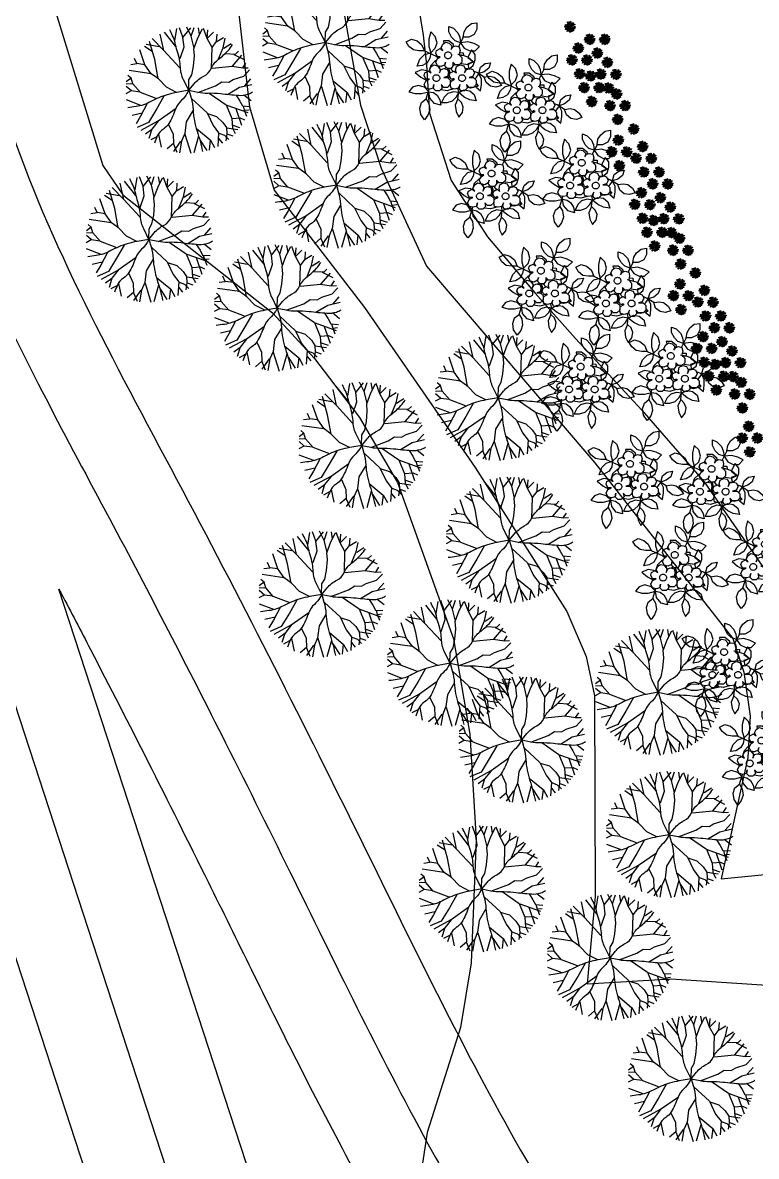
# Model space of a CAD drawing. Header units: millimetres. Extents: x 1101 to 4203, y 1053 to 1744.
# Drawn here: x 1192.79 to 1221.1, y 1605.87 to 1649.61 of the extents above; entities that cross this region are included whole.
import ezdxf

# ---------------------------------------------------------------- set-up
doc = ezdxf.new("R2010")
doc.units = ezdxf.units.MM
doc.layers.add('01_Fina', color=7, linetype='Continuous')
doc.layers.add('NEW_PLANTS', color=7, linetype='Continuous')
doc.styles.get("Standard").update_dxf_attribs({"font": 'arial.ttf'})

# ---------------------------------------------------------------- blocks, each defined once
blk = doc.blocks.new('shrubs1')
at = {"color": 70}
for points in [[(4341.3, 946.2, -0.243115), (4336, 947.1, -0.399574), (4341, 948.9, -0.151757), (4338.9, 947.7, -0.102993), (4341.3, 946.2, 4.231592)], [(4339.9, 942.8, -0.243115), (4336.2, 942.8, -0.399574), (4339.3, 944.7, -0.151757), (4338.1, 943.6, -0.102993), (4339.9, 942.8, 4.231592)], [(4340.8, 952, -0.243115), (4338.9, 955.2, -0.399574), (4342.1, 953.4, -0.151757), (4340.5, 953.9, -0.102993), (4340.8, 952, 4.231592)], [(4344.3, 940.9, -0.243115), (4340.3, 937.4, -0.399574), (4341.9, 942.4, -0.151757), (4341.7, 940, -0.102993), (4344.3, 940.9, 4.231592)], [(4343.5, 944.2, -0.243115), (4340.3, 942.3, -0.399574), (4342, 945.6, -0.151757), (4341.5, 943.9, -0.102993), (4343.5, 944.2, 4.231592)], [(4343.6, 948, -0.243115), (4340.4, 949.8, -0.399574), (4344, 949.9, -0.151757), (4342.4, 949.5, -0.102993), (4343.6, 948, 4.231592)], [(4343.5, 951.8, -0.243115), (4341, 956.5, -0.399574), (4345.5, 953.8, -0.151757), (4343.2, 954.6, -0.102993), (4343.5, 951.8, 4.231592)], [(4346.3, 943.4, -0.338305), (4343, 941.8, -0.306628), (4345.4, 945.5, -0.198031), (4344.3, 943.1, -0.284575), (4346.3, 943.4, 2.19888)], [(4344.5, 955, -0.243115), (4344.4, 958.8, -0.399574), (4346.3, 955.6, -0.151757), (4345.2, 956.8, -0.102993), (4344.5, 955, 4.231592)], [(4347.4, 937.5, -0.243115), (4345.6, 934.3, -0.399574), (4345.5, 937.9, -0.151757), (4345.9, 936.3, -0.102993), (4347.4, 937.5, 4.231592)], [(4347, 950.2, -0.338305), (4347.7, 953.8, -0.306628), (4349.1, 949.7, -0.198031), (4347.9, 952, -0.284575), (4347, 950.2, 2.19888)], [(4350.4, 941.8, -0.243115), (4350.4, 938.1, -0.399574), (4348.5, 941.2, -0.151757), (4349.7, 940, -0.102993), (4350.4, 941.8, 4.231592)], [(4349.4, 953.6, -0.243115), (4351.5, 958.5, -0.399574), (4352.1, 953.3, -0.151757), (4351.3, 955.6, -0.102993), (4349.4, 953.6, 4.231592)], [(4352.1, 938.3, -0.243115), (4352.1, 934.6, -0.399574), (4350.2, 937.7, -0.151757), (4351.4, 936.5, -0.102993), (4352.1, 938.3, 4.231592)], [(4351.4, 952, -0.243115), (4354.6, 953.9, -0.399574), (4352.8, 950.6, -0.151757), (4353.3, 952.3, -0.102993), (4351.4, 952, 4.231592)], [(4351.8, 944.5, -0.243115), (4355.1, 942.6, -0.399574), (4351.4, 942.6, -0.151757), (4353, 942.9, -0.102993), (4351.8, 944.5, 4.231592)], [(4353.3, 941.7, -0.243115), (4356, 937.1, -0.399574), (4351.4, 939.6, -0.151757), (4353.7, 938.9, -0.102993), (4353.3, 941.7, 4.231592)], [(4352.8, 947.4, -0.338305), (4356.3, 946, -0.306628), (4352, 945.3, -0.198031), (4354.5, 946.1, -0.284575), (4352.8, 947.4, 2.19888)], [(4353.6, 954.2, -0.243115), (4356.8, 956, -0.399574), (4355.1, 952.8, -0.151757), (4355.5, 954.4, -0.102993), (4353.6, 954.2, 4.231592)], [(4354.8, 944.1, -0.243115), (4359.1, 940.9, -0.399574), (4353.9, 941.4, -0.151757), (4356.3, 941.7, -0.102993), (4354.8, 944.1, 4.231592)], [(4355.3, 947.2, -0.243115), (4360.5, 946.2, -0.399574), (4355.6, 944.4, -0.151757), (4357.6, 945.7, -0.102993), (4355.3, 947.2, 4.231592)], [(4356.7, 950.5, -0.243115), (4360.4, 950.5, -0.399574), (4357.2, 948.6, -0.151757), (4358.5, 949.8, -0.102993), (4356.7, 950.5, 4.231592)]]:
    blk.add_lwpolyline(points, format="xyb", dxfattribs=at)
at = {"color": 46, "lineweight": 25}
for points in [[(4338.2, 943.6), (4340.3, 943.9)], [(4341.8, 940), (4343.1, 942.4)], [(4346.4, 948.9), (4342.3, 949.6)], [(4348.3, 946.7), (4344.5, 943.3)], [(4347.2, 953.2), (4345.2, 956.6)], [(4348.3, 946.7), (4348, 951.6)], [(4353.6, 939.1), (4348.3, 946.7)], [(4353, 943), (4349.9, 944.4)], [(4356.2, 941.8), (4354.5, 942.3)], [(4354.6, 953.5), (4355.4, 954.4)], [(4357.5, 945.6), (4355.4, 945.4)]]:
    blk.add_lwpolyline(points, dxfattribs=at)
for points in [[(4348.3, 946.7, 0.071347), (4339, 947.6, 7.890142)], [(4348.3, 946.7, 0.082733), (4340.6, 953.7, 20.273115)], [(4348.3, 946.7, 0.216963), (4341.6, 944.1, -0.417545)], [(4348.3, 946.7, 0.118288), (4343.4, 954.5, 14.536196)], [(4345.8, 936.4, -0.068386), (4348.3, 946.7, 3.442757)], [(4348.3, 946.7, -0.116255), (4353.2, 952.1, -0.060372)], [(4348.3, 946.7, -0.138137), (4358, 949.8, -6.895939)], [(4354.3, 946.2, 0.065358), (4348.3, 946.7, 1.516281)], [(4348.3, 946.7, -0.109166), (4349.7, 940.2, 0.286313)], [(4349.9, 949.1, 0.052373), (4351.3, 955.5, 35.05362)], [(4351.4, 936.7, 0.100215), (4350.9, 939.7, -1.505929)]]:
    blk.add_lwpolyline(points, format="xyb", dxfattribs=at)
at = {"color": 0, "flags": 1}
for tag, p in [('ITEM', (4350.4, 947)), ('SIZE', (4350.4, 945.8))]:
    blk.add_attdef(tag, p, '', height=0.5, dxfattribs=at)
blk = doc.blocks.new('s1')
blk.add_blockref('shrubs1', (0, 0))
blk = doc.blocks.new('shrubs')
at = {"layer": 'NEW_PLANTS', "color": 70, "linetype": 'Continuous'}
for points in [[(4514.12, 913.75), (4515.23, 913.3), (4516.33, 912.2), (4516.77, 911.1), (4516.99, 909.78), (4515.67, 910.22), (4514.79, 911.1), (4514.12, 912.42)], [(4520.96, 914.63), (4520.96, 913.08), (4520.3, 911.76), (4518.98, 911.1), (4517.65, 911.1), (4517.87, 912.42), (4518.54, 913.53), (4519.64, 914.41)], [(4503.76, 910), (4505.08, 910.66), (4506.4, 910.22), (4507.51, 909.33), (4508.17, 907.79), (4506.85, 907.79), (4505.52, 908.01), (4504.42, 908.89)], [(4509.71, 912.42), (4509.27, 910.66), (4509.27, 908.89), (4509.71, 907.35), (4510.82, 908.45), (4511.26, 909.78), (4510.82, 911.32)], [(4521.62, 908.89), (4520.3, 909.55), (4518.76, 910), (4516.99, 909.78), (4517.87, 908.45), (4519.2, 907.79), (4520.52, 907.79)], [(4506.4, 904.04), (4507.07, 905.8), (4508.17, 906.91), (4509.71, 907.35), (4509.49, 906.03), (4508.83, 904.92), (4507.73, 904.26)], [(4518.98, 903.38), (4520.08, 904.26), (4520.52, 905.58), (4520.52, 906.91), (4519.64, 908.01), (4518.73, 906.15), (4520.1, 905.12), (4518.73, 904.64)], [(4524.27, 904.92), (4523.83, 903.6), (4522.73, 902.72), (4521.4, 902.28), (4521.84, 903.82), (4522.95, 904.7)], [(4526.92, 899.41), (4525.59, 898.97), (4524.27, 899.19), (4523.17, 900.07), (4522.73, 901.39), (4524.05, 901.61), (4525.15, 901.39), (4526.25, 900.51)], [(4504.42, 897.86), (4505.96, 897.42), (4507.51, 897.42), (4509.27, 897.86), (4508.17, 898.97), (4506.63, 899.41), (4505.3, 898.97)], [(4508.17, 891.03), (4507.29, 892.35), (4507.07, 893.89), (4507.51, 895.22), (4508.61, 896.1), (4509.27, 895), (4509.49, 893.45), (4509.05, 892.13)], [(4512.14, 894.55), (4510.6, 895), (4509.49, 896.32), (4509.27, 897.86), (4510.37, 897.64), (4511.26, 896.98), (4511.92, 895.88)], [(4512.36, 895.22), (4513.68, 895.22), (4515.01, 895.66), (4515.89, 896.54), (4516.55, 897.64), (4515.23, 897.86), (4513.9, 897.42), (4513.02, 896.54)], [(4516.55, 891.69), (4517.43, 892.79), (4517.65, 894.11), (4517.21, 895.22), (4516.33, 896.1), (4515.67, 894.55), (4515.89, 893.01)], [(4520.74, 895.66), (4519.2, 895.88), (4517.87, 896.54), (4516.55, 897.64), (4517.87, 898.3), (4519.2, 898.08), (4520.3, 897.2)]]:
    blk.add_lwpolyline(points, close=True, dxfattribs=at)
at = {"layer": 'NEW_PLANTS', "color": 30, "linetype": 'Continuous', "true_color": 0xf26722}
blk.add_lwpolyline([(4516.64, 906.81), (4517.3, 906.15), (4517.3, 905.06), (4516.64, 904.4), (4515.76, 904.4), (4515.11, 905.06), (4515.11, 904.18), (4514.67, 903.52), (4513.79, 903.52), (4513.13, 904.18), (4513.35, 905.06), (4513.13, 904.4), (4512.26, 903.96), (4511.38, 904.18), (4510.94, 905.06), (4511.38, 905.93), (4512.04, 906.37), (4511.38, 906.37), (4510.94, 907.25), (4511.16, 907.91), (4512.04, 908.34), (4512.7, 907.91), (4512.26, 908.56), (4512.7, 909.44), (4513.35, 909.88), (4514.23, 909.66), (4514.89, 909), (4514.67, 908.12), (4515.11, 908.78), (4515.76, 909), (4516.64, 908.78), (4516.86, 907.91), (4516.64, 907.03)], dxfattribs=at)
at = {"layer": 'NEW_PLANTS', "color": 70, "linetype": 'Continuous'}
for points in [[(4515.38, 908.87), (4515.23, 909.33), (4514.12, 910.22), (4512.8, 910.22), (4512.94, 909.6)], [(4517.65, 911.1), (4516.51, 908.81)], [(4508.17, 907.79), (4511.04, 906.47), (4511.57, 906.06)], [(4512.61, 908.04), (4512.58, 907.98)], [(4516.73, 907.38), (4517.65, 907.35), (4517.7, 906.63), (4516.76, 906.69)], [(4511.15, 905.48), (4510.82, 905.36), (4509.71, 904.26), (4509.29, 902.8)], [(4513.25, 904.76), (4513.28, 904.74)], [(4515.65, 904.51), (4515.23, 904.26), (4515.11, 904.26)], [(4517.1, 904.86), (4517.21, 904.7), (4518.76, 904.48), (4520.08, 905.14), (4518.76, 906.25), (4517.63, 906.63), (4516.28, 906.94)], [(4509.02, 902.78), (4508.83, 902.94), (4507.51, 903.16), (4505.96, 902.5), (4507.29, 901.39), (4508.74, 900.56)], [(4511.78, 903.65), (4511.92, 903.82), (4511.94, 904.04)], [(4513.48, 903.84), (4513.12, 903.47)], [(4513.13, 903.47), (4513.24, 903.6)], [(4514.03, 901.09), (4514.12, 901.17), (4514.34, 902.72), (4514.11, 903.52)], [(4514.52, 903.52), (4515.14, 902.77)], [(4518.78, 903.4), (4518.09, 903.48)], [(4518.37, 903.26), (4518.15, 903.21)], [(4522.73, 901.39), (4520.96, 902.5), (4520.15, 902.86)], [(4520.8, 899.88), (4521.27, 899.28), (4520.74, 898.97), (4521.84, 898.08), (4522.06, 899.63), (4522.06, 900.95), (4521.4, 902.28), (4520.74, 901.39), (4520.52, 900.95)], [(4514.45, 900.25), (4514.6, 900.19)], [(4515.42, 900.83), (4515.23, 901.17)], [(4516.8, 899.33), (4516.75, 899.35)], [(4520.8, 899.76), (4521.18, 899.19), (4519.42, 898.75), (4518.57, 898.85)], [(4508.61, 896.1), (4509.35, 898.5)], [(4515.25, 898.56), (4515.23, 898.53), (4513.68, 898.08), (4512.14, 898.3), (4512.11, 898.33)], [(4516.33, 896.1), (4516.55, 897.86), (4516.35, 898.68)]]:
    blk.add_lwpolyline(points, dxfattribs=at)
at = {"layer": 'NEW_PLANTS', "color": 30, "linetype": 'Continuous', "true_color": 0xf26722}
for points in [[(4513.1, 906.71, -0.098476), (4513.16, 907.03, -0.098485), (4513.34, 907.29, -0.098498), (4513.61, 907.47, -0.098507), (4513.93, 907.54, -0.098507), (4514.24, 907.47, -0.098498), (4514.51, 907.29, -0.098485), (4514.69, 907.03, -0.098476), (4514.75, 906.71, -0.098476), (4514.69, 906.39, -0.098485), (4514.51, 906.12, -0.098498), (4514.24, 905.94, -0.098507), (4513.93, 905.88, -0.098507), (4513.61, 905.94, -0.098498), (4513.34, 906.12, -0.098485), (4513.16, 906.39, -0.098476)], [(4510.27, 901.17, -0.098476), (4510.33, 901.49, -0.098485), (4510.51, 901.76, -0.098498), (4510.78, 901.94, -0.098507), (4511.1, 902, -0.098507), (4511.42, 901.94, -0.098498), (4511.68, 901.76, -0.098485), (4511.86, 901.49, -0.098476), (4511.93, 901.17, -0.098476), (4511.86, 900.86, -0.098485), (4511.68, 900.59, -0.098498), (4511.42, 900.41, -0.098507), (4511.1, 900.34, -0.098507), (4510.78, 900.41, -0.098498), (4510.51, 900.59, -0.098485), (4510.33, 900.86, -0.098476)], [(4516.51, 901.17, -0.098476), (4516.57, 901.49, -0.098485), (4516.75, 901.76, -0.098498), (4517.02, 901.94, -0.098507), (4517.34, 902, -0.098507), (4517.66, 901.94, -0.098498), (4517.93, 901.76, -0.098485), (4518.11, 901.49, -0.098476), (4518.17, 901.17, -0.098476), (4518.11, 900.86, -0.098485), (4517.93, 900.59, -0.098498), (4517.66, 900.41, -0.098507), (4517.34, 900.34, -0.098507), (4517.02, 900.41, -0.098498), (4516.75, 900.59, -0.098485), (4516.57, 900.86, -0.098476)]]:
    blk.add_lwpolyline(points, format="xyb", close=True, dxfattribs=at)
for points in [[(4509.41, 900.89), (4508.53, 900.89), (4508.1, 901.77), (4508.31, 902.43), (4509.19, 902.87), (4509.85, 902.43), (4509.41, 903.08), (4509.85, 903.96), (4510.51, 904.4), (4511.38, 904.18), (4512.04, 903.3), (4511.82, 902.43), (4512.26, 903.3), (4512.92, 903.52), (4513.79, 903.3), (4514.01, 902.43), (4513.79, 901.55), (4512.92, 901.33), (4513.79, 901.33), (4514.45, 900.67), (4514.45, 899.58), (4513.79, 898.92), (4512.92, 898.92), (4512.26, 899.58), (4512.48, 898.7), (4511.82, 898.04), (4510.94, 898.04), (4510.29, 898.7), (4510.51, 899.58), (4510.29, 898.7), (4509.41, 898.48), (4508.53, 898.7), (4508.1, 899.58), (4508.53, 900.46)], [(4515.54, 900.89), (4514.67, 900.89), (4514.23, 901.77), (4514.45, 902.43), (4515.33, 902.87), (4515.98, 902.43), (4515.76, 903.08), (4515.98, 903.96), (4516.86, 904.4), (4517.74, 904.18), (4518.17, 903.3), (4517.95, 902.43), (4518.39, 903.3), (4519.27, 903.52), (4519.93, 903.3), (4520.36, 902.43), (4519.93, 901.55), (4519.05, 901.33), (4520.15, 901.33), (4520.8, 900.67), (4520.8, 899.58), (4520.15, 898.92), (4519.05, 898.92), (4518.39, 899.58), (4518.61, 898.7), (4517.95, 898.04), (4517.08, 898.04), (4516.64, 898.7), (4516.86, 899.58), (4516.42, 898.7), (4515.54, 898.48), (4514.67, 898.7), (4514.45, 899.58), (4514.67, 900.46)]]:
    blk.add_lwpolyline(points, close=True, dxfattribs=at)
blk = doc.blocks.new('tree9')
at = {"color": 106}
for p, q in [((950.75, 450.95), (951.14, 453.4)), ((952.34, 451.69), (951.65, 453.57)), ((952.34, 451.63), (953.87, 453.57)), ((953.99, 451.86), (953.08, 453.69)), ((953.99, 451.86), (954.56, 453.63)), ((955.3, 451.58), (956.21, 453.34)), ((955.64, 452.2), (955.41, 453.57)), ((957.12, 451.41), (956.38, 453.4)), ((957.12, 451.41), (957.24, 453.12)), ((946.75, 447.25), (945.73, 450.84)), ((948.46, 449.12), (946.24, 451.41)), ((948.53, 449.07), (947.84, 452.26)), ((950.91, 449.87), (948.69, 452.66)), ((952.56, 449.81), (952.34, 451.63)), ((954.56, 449.53), (953.99, 451.86)), ((954.5, 449.41), (955.3, 451.58)), ((957.12, 451.41), (958.38, 452.66)), ((958.09, 449.64), (957.12, 451.41)), ((958.09, 449.64), (959, 450.84)), ((959, 450.84), (959.11, 452.31)), ((959.06, 450.84), (960.36, 451.63)), ((960.31, 449.58), (960.71, 451.47)), ((944.82, 446.22), (943.8, 449.19)), ((946.24, 448.84), (944.71, 449.87)), ((947.61, 449.81), (945.05, 450.27)), ((951.71, 445.6), (948.53, 449.07)), ((951.77, 447.47), (952.56, 449.81)), ((954.62, 447.99), (954.5, 449.41)), ((957.97, 445.49), (958.09, 449.64)), ((959.4, 447.42), (960.31, 449.58)), ((960.42, 449.53), (961.85, 450.44)), ((960.71, 448.44), (962.76, 448.33)), ((962.76, 448.33), (963.33, 448.9)), ((943.23, 446.39), (942.03, 446.22)), ((943.23, 446.46), (942.77, 447.47)), ((944.82, 446.22), (943.23, 446.46)), ((946.07, 444.46), (944.82, 446.22)), ((947.44, 443.43), (946.75, 447.25)), ((954.44, 445.94), (954.62, 447.99)), ((962.14, 445.94), (964.01, 448.11)), ((962.42, 448.28), (964.47, 447.25)), ((964.18, 445.6), (964.81, 446.57)), ((942.09, 443.6), (941.46, 444.12)), ((946.02, 444.46), (941.69, 445.09)), ((947.5, 443.43), (946.07, 444.46)), ((953.53, 443.27), (954.1, 444.23)), ((954.1, 444.23), (954.44, 445.94)), ((958.09, 445.54), (962.07, 445.94)), ((962.07, 445.94), (964.18, 445.6)), ((962.3, 443.32), (964.36, 444)), ((964.18, 445.6), (965.26, 445.65)), ((964.36, 444), (965.49, 445.2)), ((942.09, 443.6), (941.12, 442.87)), ((942.42, 442.46), (941.12, 442.41)), ((942.14, 441.05), (941.12, 441.95)), ((942.42, 442.46), (942.09, 443.6)), ((943.91, 440.76), (942.42, 442.46)), ((949.09, 441.78), (947.5, 443.43)), ((951.08, 440.76), (949.09, 441.78)), ((953.48, 441.27), (953.53, 443.27)), ((955.3, 440.76), (958.77, 442.06)), ((958.77, 442.06), (960.03, 442.87)), ((960.03, 442.87), (961.39, 442.81)), ((961.17, 440.36), (963.5, 441.78)), ((961.39, 442.81), (962.3, 443.32)), ((963.5, 441.78), (965.95, 442.35)), ((964.58, 442.06), (965.77, 443.43)), ((942.09, 441.05), (941.06, 440.48)), ((943.8, 440.81), (942.14, 441.05)), ((947.04, 439.56), (943.91, 440.76)), ((948.58, 440.02), (947.1, 437.45)), ((954.05, 439.56), (957.12, 436.72)), ((957.52, 440.65), (960.88, 438.31)), ((962.87, 440.19), (963.61, 439.05)), ((964.41, 440.3), (965.83, 439.16)), ((944.02, 438.19), (941.17, 439.27)), ((945.28, 438.59), (943.96, 436.08)), ((947.1, 437.45), (945.5, 434.83)), ((950.97, 437.57), (947.44, 435.07)), ((954.33, 437.23), (952.97, 434.95)), ((960.88, 438.31), (962.01, 435.58)), ((961, 438.25), (965.15, 436.77)), ((962.82, 437.57), (963.95, 434.26)), ((963.61, 439.05), (964.12, 438.08)), ((964.12, 438.08), (965.61, 437.97)), ((964.23, 438.08), (964.47, 437.23)), ((964.47, 437.23), (965.44, 437.34)), ((964.47, 437.23), (964.92, 436.08)), ((944.25, 436.66), (942.26, 436.2)), ((943.96, 436.08), (943.06, 434.55)), ((947.38, 435.07), (944.02, 433.24)), ((947.44, 435.07), (946.18, 433.47)), ((957.12, 436.72), (958.32, 434.21)), ((957.17, 436.6), (959, 436.03)), ((959, 436.03), (960.25, 434.83)), ((962.01, 435.58), (962.14, 433.7)), ((962.07, 435.64), (963.67, 435.75)), ((963.67, 435.75), (964.52, 435.35)), ((945.5, 434.83), (943.28, 433.86)), ((946.18, 433.42), (944.93, 432.5)), ((946.18, 433.47), (945.61, 431.64)), ((949.49, 434.43), (950.4, 432.5)), ((952.97, 434.95), (952.68, 432.61)), ((955.02, 433.64), (957.75, 431.36)), ((958.32, 434.21), (959.4, 432.78)), ((959.4, 432.78), (959.22, 430.1)), ((959.46, 432.73), (960.54, 432.33)), ((960.25, 434.83), (960.93, 433.81)), ((960.93, 433.81), (961, 432.56)), ((961, 433.75), (963.22, 433.42)), ((962.14, 433.7), (962.7, 432.61)), ((962.19, 434.32), (963.55, 433.86)), ((947.15, 431.99), (945.96, 431.36)), ((947.5, 432.45), (948.01, 429.94)), ((950.46, 430.68), (949.21, 429.6)), ((950.4, 432.5), (950.46, 430.68)), ((951.88, 431.13), (950.46, 429.09)), ((950.46, 430.62), (951.14, 428.97)), ((952.05, 431.13), (951.65, 428.85)), ((952.68, 432.61), (952.05, 431.13)), ((952.73, 432.5), (953.87, 428.74)), ((955.41, 432.1), (954.5, 428.85)), ((955.7, 431.42), (957.06, 429.31)), ((957.75, 431.36), (957.52, 429.37)), ((957.81, 431.31), (958.6, 429.88)), ((959.4, 431.64), (960.14, 430.74)), ((960.54, 432.33), (961.39, 431.48)), ((961, 432.56), (960.82, 431.19)), ((961.05, 432.56), (962.19, 432.16))]:
    blk.add_line(p, q, dxfattribs=at)
for points in [[(953.51, 441.18), (952.47, 443.26, -0.10411), (951.83, 445.71, 0.032984), (951.65, 447.25, 0.034072), (951.2, 449.01, -0.030956), (950.8, 450.55, 0.076171), (950.29, 451.98, -0.026216), (949.72, 453.17, 1.568784)], [(953.51, 441.18), (954.56, 442.46, -0.107856), (956.49, 444, 0.175024), (957.92, 445.49, -0.125464), (959.4, 447.36, 0.043348), (961.28, 449.07, 0.04978), (962.14, 450.21, -8.896609)], [(953.51, 441.18), (951.14, 440.76, 0.029099), (949.21, 440.3, 0.05336), (945.96, 438.94, -0.09082), (943.06, 437.97, -0.003401), (941.41, 437.74, 1.084963)], [(953.51, 441.18), (953.13, 440.53, -0.07796), (952.05, 439.22, 0.120857), (950.91, 437.57, -0.011392), (950.29, 436.03, -0.038005), (949.54, 434.61, -0.112949), (948.46, 433.53, 0.14803), (947.27, 432.16, 0.020427), (946.7, 430.74, 1.639795)], [(953.51, 441.18), (955.3, 440.81, 0.056937), (957.24, 440.65, -0.035612), (959.79, 440.53, 0.008822), (963.33, 440.19, 0.099585), (965.2, 440.41, 0.073278), (966.12, 440.87, -1.918828)], [(953.51, 441.18), (953.94, 439.67, -0.054456), (954.33, 437.34, 0.065281), (955.13, 433.13, -0.028329), (956.21, 429.09, 4.035528)]]:
    blk.add_lwpolyline(points, format="xyb", dxfattribs=at)
at = {"color": 106, "flags": 1}
for tag, p in [('ITEM', (953.79, 443.71)), ('SIZE', (953.53, 441.16))]:
    blk.add_attdef(tag, p, '', height=2.09, dxfattribs=at)
blk = doc.blocks.new('Borde del rio puyo')
for name, p, xscale, yscale, zscale in [('tree9', (1018.466, 1562.775), 0.1950770953426661, 0.1950770953426661, 0.1950770953426661), ('tree9', (1013.198, 1560.936), 0.1950770953426661, 0.1950770953426661, 0.1950770953426661), ('shrubs', (493.146, 1504.516), 0.1586335689872081, 0.1586335689872081, 0.1586335689872081), ('shrubs', (496.248, 1503.273), 0.1586335689872081, 0.1586335689872081, 0.1586335689872081), ('tree9', (1018.891, 1557.278), 0.1950770953426661, 0.1950770953426661, 0.1950770953426661), ('shrubs', (498.305, 1500.37), 0.1586335689872081, 0.1586335689872081, 0.1586335689872081), ('shrubs', (494.825, 1499.957), 0.1586335689872081, 0.1586335689872081, 0.1586335689872081), ('tree9', (1011.659, 1555.187), 0.1950770953426661, 0.1950770953426661, 0.1950770953426661), ('shrubs', (496.729, 1496.206), 0.1586335689872081, 0.1586335689872081, 0.1586335689872081), ('tree9', (1016.609, 1552.533), 0.1950770953426661, 0.1950770953426661, 0.1950770953426661), ('shrubs', (499.687, 1495.82), 0.1586335689872081, 0.1586335689872081, 0.1586335689872081), ('shrubs', (501.743, 1492.917), 0.1586335689872081, 0.1586335689872081, 0.1586335689872081), ('tree9', (1025.136, 1549.075), 0.1950770953426661, 0.1950770953426661, 0.1950770953426661), ('shrubs', (498.264, 1492.504), 0.1586335689872081, 0.1586335689872081, 0.1586335689872081), ('tree9', (1019.867, 1547.235), 0.1950770953426661, 0.1950770953426661, 0.1950770953426661), ('shrubs', (500.168, 1488.753), 0.1586335689872081, 0.1586335689872081, 0.1586335689872081), ('shrubs', (503.316, 1488.559), 0.1586335689872081, 0.1586335689872081, 0.1586335689872081), ('tree9', (1025.561, 1543.577), 0.1950770953426661, 0.1950770953426661, 0.1950770953426661), ('shrubs', (505.372, 1485.656), 0.1586335689872081, 0.1586335689872081, 0.1586335689872081), ('shrubs', (501.893, 1485.243), 0.1586335689872081, 0.1586335689872081, 0.1586335689872081), ('tree9', (1018.328, 1541.487), 0.1950770953426661, 0.1950770953426661, 0.1950770953426661), ('tree9', (1023.279, 1538.832), 0.1950770953426661, 0.1950770953426661, 0.1950770953426661), ('tree9', (1031.309, 1537.712), 0.1950770953426661, 0.1950770953426661, 0.1950770953426661), ('shrubs', (503.797, 1481.492), 0.1586335689872081, 0.1586335689872081, 0.1586335689872081), ('tree9', (1026.041, 1535.873), 0.1950770953426661, 0.1950770953426661, 0.1950770953426661), ('shrubs', (505.237, 1478.077), 0.1586335689872081, 0.1586335689872081, 0.1586335689872081), ('tree9', (1031.734, 1532.215), 0.1950770953426661, 0.1950770953426661, 0.1950770953426661), ('tree9', (1024.502, 1530.124), 0.1950770953426661, 0.1950770953426661, 0.1950770953426661), ('tree9', (1029.452, 1527.47), 0.1950770953426661, 0.1950770953426661, 0.1950770953426661), ('tree9', (1032.584, 1522.801), 0.1950770953426661, 0.1950770953426661, 0.1950770953426661)]:
    blk.add_blockref(name, p, dxfattribs=dict(xscale=xscale, yscale=yscale, zscale=zscale))
at = {"xscale": 0.01683469536077231, "yscale": 0.01683469536077231, "zscale": 0.01683469536077231}
for p, rotation in [((1139.565, 1658.639), 340.6712882891238), ((1139.762, 1649.885), 347.0185311305729), ((1140.344, 1649.88), 347.0185311305729), ((1139.325, 1649.542), 347.0185311305729), ((1140.057, 1649.349), 347.0185311305729), ((1139.075, 1649.09), 347.0185311305729), ((1139.656, 1649.085), 347.0185311305729), ((1140.442, 1648.99), 347.0185311305729), ((1139.37, 1648.554), 347.0185311305729), ((1139.794, 1648.471), 347.0185311305729), ((1140.191, 1648.538), 347.0185311305729), ((1140.773, 1648.533), 347.0185311305729), ((1139.544, 1648.019), 347.0185311305729), ((1140.126, 1648.015), 347.0185311305729), ((1140.486, 1648.002), 347.0185311305729), ((1139.839, 1647.483), 347.0185311305729), ((1140.798, 1647.778), 347.0185311305729), ((1140.548, 1647.326), 347.0185311305729), ((1141.13, 1647.322), 347.0185311305729), ((1140.843, 1646.79), 347.0185311305729), ((1141.457, 1646.418), 347.0185311305729), ((1140.863, 1645.995), 347.0185311305729), ((1141.805, 1645.747), 347.0185311305729), ((1140.612, 1645.544), 347.0185311305729), ((1141.194, 1645.539), 347.0185311305729), ((1141.554, 1645.295), 347.0185311305729), ((1142.136, 1645.29), 347.0185311305729), ((1140.908, 1645.007), 347.0185311305729), ((1141.85, 1644.759), 347.0185311305729), ((1142.44, 1644.758), 347.0185311305729), ((1141.753, 1643.963), 347.0185311305729), ((1142.19, 1644.306), 347.0185311305729), ((1142.772, 1644.301), 347.0185311305729), ((1141.503, 1643.511), 347.0185311305729), ((1142.085, 1643.506), 347.0185311305729), ((1142.485, 1643.77), 347.0185311305729), ((1142.87, 1643.411), 347.0185311305729), ((1141.798, 1642.975), 347.0185311305729), ((1142.223, 1642.892), 347.0185311305729), ((1142.619, 1642.959), 347.0185311305729), ((1143.201, 1642.954), 347.0185311305729), ((1141.972, 1642.44), 347.0185311305729), ((1142.554, 1642.436), 347.0185311305729), ((1142.915, 1642.423), 347.0185311305729), ((1143.227, 1642.199), 347.0185311305729), ((1142.267, 1641.904), 347.0185311305729), ((1142.976, 1641.747), 347.0185311305729), ((1143.558, 1641.743), 347.0185311305729), ((1143.271, 1641.211), 347.0185311305729), ((1143.838, 1640.867), 347.0185311305729), ((1143.244, 1640.444), 347.0185311305729), ((1142.993, 1639.992), 347.0185311305729), ((1143.575, 1639.987), 347.0185311305729), ((1144.186, 1640.195), 347.0185311305729), ((1143.935, 1639.743), 347.0185311305729), ((1144.517, 1639.739), 347.0185311305729), ((1143.289, 1639.456), 347.0185311305729), ((1144.231, 1639.207), 347.0185311305729), ((1144.822, 1639.206), 347.0185311305729), ((1144.571, 1638.754), 347.0185311305729), ((1145.153, 1638.75), 347.0185311305729), ((1144.135, 1638.411), 347.0185311305729), ((1144.867, 1638.218), 347.0185311305729), ((1143.884, 1637.959), 347.0185311305729), ((1144.466, 1637.955), 347.0185311305729), ((1145.251, 1637.859), 347.0185311305729), ((1144.179, 1637.423), 347.0185311305729), ((1144.604, 1637.34), 347.0185311305729), ((1145, 1637.407), 347.0185311305729), ((1145.582, 1637.403), 347.0185311305729), ((1144.353, 1636.889), 347.0185311305729), ((1144.935, 1636.884), 347.0185311305729), ((1145.296, 1636.871), 347.0185311305729), ((1145.608, 1636.647), 347.0185311305729), ((1144.649, 1636.352), 347.0185311305729), ((1145.357, 1636.196), 347.0185311305729), ((1145.939, 1636.191), 347.0185311305729), ((1145.653, 1635.659), 347.0185311305729), ((1145.897, 1634.953), 347.0185311305729), ((1145.647, 1634.502), 347.0185311305729), ((1146.229, 1634.497), 347.0185311305729), ((1145.942, 1633.965), 347.0185311305729)]:
    blk.add_blockref('s1', p, dxfattribs=dict(at, rotation=rotation))

msp = doc.modelspace()

# ---------------------------------------------------------------- linework, layer by layer
for points in [[(1199.202, 1498.866), (1204.745, 1548.039), (1206.165, 1560.168), (1203.216, 1590.433), (1190.983, 1627.921), (1172.021, 1656.449), (1161.22, 1671.762), (1134.578, 1688.28)], [(1182.159, 1363.82), (1181.533, 1367.919), (1189.535, 1439.139), (1190.575, 1449.116), (1201.764, 1548.382), (1203.148, 1560.197), (1200.262, 1589.814), (1188.258, 1626.601), (1169.57, 1654.72), (1159.121, 1669.534), (1132.997, 1685.731)], [(1202.455, 1500.943), (1207.725, 1547.697), (1209.182, 1560.139), (1206.17, 1591.051), (1194.193, 1627.754)]]:
    msp.add_lwpolyline(points)
for points, knots in [([(1200.729, 1743.865), (1199.28, 1738.059), (1197.848, 1732.333), (1194.958, 1722.492), (1193.583, 1718.313), (1190.406, 1710.195), (1188.604, 1706.254), (1186.306, 1702.08), (1186.068, 1701.655), (1185.572, 1700.777), (1185.315, 1700.326), (1184.534, 1698.931), (1183.993, 1697.946), (1183.23, 1696.409), (1182.995, 1695.913), (1182.568, 1694.951), (1182.374, 1694.49), (1182.011, 1693.566), (1181.84, 1693.101), (1181.357, 1691.698), (1181.076, 1690.753), (1180.348, 1687.896), (1180.017, 1685.964), (1179.67, 1682.465), (1179.607, 1680.899), (1179.643, 1678.428), (1179.686, 1677.517), (1179.815, 1675.879), (1179.892, 1675.15), (1180.077, 1673.725), (1180.184, 1673.027), (1180.535, 1670.969), (1180.81, 1669.65), (1181.313, 1667.378), (1181.538, 1666.407), (1181.91, 1664.791), (1182.061, 1664.132), (1182.307, 1663.008), (1182.406, 1662.54), (1182.602, 1661.587), (1182.697, 1661.105), (1182.979, 1659.647), (1183.161, 1658.656), (1183.713, 1655.637), (1184.087, 1653.561), (1184.986, 1649.323), (1185.51, 1647.16), (1186.495, 1644.005), (1186.835, 1643.02), (1187.561, 1641.107), (1187.947, 1640.172), (1189.154, 1637.425), (1190.02, 1635.67), (1191.318, 1633.158), (1191.742, 1632.356), (1192.163, 1631.565)], [0, 0, 0, 0, 17.907863, 17.907863, 31.645947, 31.645947, 45.384032, 45.384032, 46.917602, 46.917602, 48.451171, 48.451171, 51.518311, 51.518311, 52.911338, 52.911338, 54.135599, 54.135599, 55.359859, 55.359859, 57.80838, 57.80838, 62.705421, 62.705421, 66.660397, 66.660397, 68.983232, 68.983232, 70.860394, 70.860394, 72.737555, 72.737555, 76.491878, 76.491878, 79.430836, 79.430836, 81.515168, 81.515168, 83.047934, 83.047934, 84.5807, 84.5807, 87.646233, 87.646233, 93.777297, 93.777297, 99.908361, 99.908361, 102.648354, 102.648354, 105.388348, 105.388348, 110.868334, 110.868334, 113.502397, 113.502397, 113.502397, 113.502397]), ([(1203.64, 1743.138), (1202.19, 1737.333), (1200.75, 1731.568), (1198.53, 1724.008), (1197.943, 1722.11), (1196.316, 1717.171), (1195.22, 1714.157), (1192.781, 1708.241), (1191.441, 1705.341), (1189.681, 1701.999), (1189.399, 1701.476), (1188.538, 1699.916), (1187.923, 1698.854), (1186.697, 1696.633), (1186.087, 1695.474), (1185.272, 1693.653), (1185.025, 1693.05), (1184.571, 1691.837), (1184.363, 1691.224), (1183.794, 1689.368), (1183.488, 1688.109), (1182.778, 1684.298), (1182.581, 1681.711), (1182.654, 1678.157), (1182.712, 1677.169), (1182.994, 1674.227), (1183.324, 1672.336), (1184.082, 1668.67), (1184.51, 1666.893), (1185.038, 1664.562), (1185.167, 1663.978), (1185.414, 1662.814), (1185.533, 1662.227), (1185.881, 1660.455), (1186.1, 1659.259), (1186.762, 1655.636), (1187.207, 1653.176), (1188.053, 1649.46), (1188.367, 1648.212), (1188.966, 1646.138), (1189.225, 1645.311), (1190.078, 1642.84), (1190.736, 1641.242), (1192.151, 1638.128), (1192.908, 1636.61), (1194.498, 1633.546), (1195.332, 1632.003), (1196.91, 1629.04), (1197.663, 1627.604), (1199.154, 1624.721), (1199.891, 1623.276), (1201.51, 1620.065), (1202.389, 1618.297), (1204.974, 1613.056), (1206.689, 1609.518), (1209.205, 1604.957), (1209.822, 1603.886), (1211.08, 1601.78), (1211.722, 1600.742), (1212.506, 1599.501), (1212.641, 1599.288), (1212.776, 1599.076), (1215.466, 1594.913), (1215.879, 1594.279), (1216.843, 1592.792), (1217.388, 1591.943), (1218.486, 1590.222), (1219.04, 1589.352), (1220.739, 1586.733), (1221.923, 1584.977), (1223.619, 1582.759), (1224.018, 1582.256), (1224.825, 1581.275), (1225.234, 1580.795), (1226.468, 1579.376), (1227.301, 1578.462), (1228.845, 1576.786), (1229.557, 1576.02), (1230.81, 1574.648), (1231.357, 1574.041), (1232.224, 1573.048), (1232.553, 1572.663), (1233.118, 1571.984), (1233.357, 1571.69), (1233.841, 1571.087), (1234.085, 1570.779), (1234.824, 1569.843), (1235.328, 1569.201), (1236.217, 1568.115), (1236.588, 1567.674), (1237.313, 1566.852), (1237.662, 1566.475), (1238.368, 1565.742), (1238.728, 1565.385), (1239.825, 1564.338), (1240.579, 1563.674), (1242.895, 1561.769), (1244.511, 1560.616), (1248.19, 1558.224), (1250.272, 1557.022), (1252.359, 1555.868)], [0, 0, 0, 0, 17.905649, 17.905649, 23.968191, 23.968191, 33.813234, 33.813234, 43.658276, 43.658276, 45.497172, 45.497172, 49.174964, 49.174964, 52.852755, 52.852755, 54.605725, 54.605725, 56.358695, 56.358695, 59.864635, 59.864635, 66.876515, 66.876515, 69.590889, 69.590889, 75.019638, 75.019638, 80.448386, 80.448386, 82.282709, 82.282709, 84.117032, 84.117032, 87.785677, 87.785677, 95.122968, 95.122968, 98.825623, 98.825623, 101.284882, 101.284882, 106.203399, 106.203399, 111.121916, 111.121916, 116.317436, 116.317436, 121.218243, 121.218243, 126.11905, 126.11905, 132.078779, 132.078779, 143.710326, 143.710326, 147.3025, 147.3025, 150.894674, 150.894674, 151.641396, 151.641396, 151.641396, 153.914331, 153.914331, 156.975995, 156.975995, 160.037659, 160.037659, 166.160986, 166.160986, 167.975509, 167.975509, 169.790031, 169.790031, 173.419076, 173.419076, 176.564807, 176.564807, 179.078068, 179.078068, 180.662135, 180.662135, 181.858132, 181.858132, 183.054128, 183.054128, 185.446122, 185.446122, 187.069602, 187.069602, 188.485565, 188.485565, 189.901527, 189.901527, 192.733452, 192.733452, 198.397302, 198.397302, 205.330694, 205.330694, 205.330694, 205.330694]), ([(1194.193, 1627.754), (1194.223, 1627.698), (1194.252, 1627.642), (1194.66, 1626.869), (1195.035, 1626.151), (1196.155, 1623.993), (1196.894, 1622.551), (1198.406, 1619.561), (1199.18, 1618.013), (1200.507, 1615.333), (1201.061, 1614.205), (1202.188, 1611.919), (1202.759, 1610.765), (1204.002, 1608.306), (1204.677, 1606.999), (1205.805, 1604.906), (1206.238, 1604.12), (1207.257, 1602.328), (1207.845, 1601.335), (1209.033, 1599.385), (1209.634, 1598.426), (1210.772, 1596.637), (1211.31, 1595.804), (1211.845, 1594.978), (1216.452, 1587.835), (1216.509, 1587.746), (1217.192, 1586.683), (1217.837, 1585.692), (1219.194, 1583.694), (1219.907, 1582.686), (1221.09, 1581.123), (1221.531, 1580.561), (1222.417, 1579.478), (1222.863, 1578.951), (1224.201, 1577.408), (1225.094, 1576.431), (1226.576, 1574.822), (1227.176, 1574.176), (1228.258, 1572.996), (1228.745, 1572.46), (1229.655, 1571.433), (1230.081, 1570.941), (1230.715, 1570.182), (1230.933, 1569.916), (1231.384, 1569.356), (1231.614, 1569.067), (1232.321, 1568.173), (1232.814, 1567.542), (1233.842, 1566.275), (1234.374, 1565.639), (1235.525, 1564.359), (1236.116, 1563.745), (1237.931, 1561.977), (1239.192, 1560.896), (1243.203, 1557.777), (1246.052, 1556.004), (1249.041, 1554.291), (1249.2, 1554.2), (1249.359, 1554.11)], [117.823093, 117.823093, 117.823093, 117.823093, 118.015878, 118.015878, 120.480067, 120.480067, 125.408444, 125.408444, 130.65851, 130.65851, 134.456863, 134.456863, 138.255216, 138.255216, 142.511064, 142.511064, 145.063533, 145.063533, 148.343988, 148.343988, 151.624443, 151.624443, 154.54552, 154.54552, 154.54552, 154.85609, 154.85609, 158.2433, 158.2433, 161.645536, 161.645536, 163.54332, 163.54332, 165.441105, 165.441105, 169.236673, 169.236673, 171.893779, 171.893779, 174.164065, 174.164065, 176.280759, 176.280759, 177.441123, 177.441123, 178.601487, 178.601487, 180.922214, 180.922214, 183.108534, 183.108534, 185.294854, 185.294854, 189.667493, 189.667493, 198.881777, 198.881777, 199.401, 199.401, 199.401, 199.401])]:
    msp.add_open_spline(points, degree=3, knots=knots)
msp.add_spline([(1206.55, 1742.411), (1198.036, 1713.245), (1191.712, 1699.458), (1188.115, 1692.655), (1185.804, 1676.355), (1188.204, 1664.121), (1192.37, 1645.395), (1198.957, 1631.579), (1205.919, 1617.923), (1212.006, 1606.116), (1219.798, 1593.741), (1226.027, 1584.556), (1235.412, 1573.916), (1239.381, 1569.044), (1262.456, 1553.753), (1273.817, 1547.943), (1292.279, 1545.864), (1304.629, 1545.032), (1323.86, 1547.241), (1343.768, 1554.244), (1348.177, 1560.24), (1355.099, 1558.478), (1361.05, 1563.528), (1368.811, 1564.744), (1375.81, 1569.684), (1387.223, 1575.308), (1397.875, 1585.58), (1409.717, 1597.182), (1418.41, 1615.582), (1419.855, 1625.077), (1420.374, 1641.997), (1422.228, 1651.701), (1429.173, 1651.447), (1435.26, 1654.709), (1443.361, 1656.59), (1455.3, 1651.182), (1462.27, 1643.182), (1465.927, 1633.22), (1474.194, 1620.717), (1478.652, 1616.668), (1481.052, 1602.658), (1484.132, 1591.314), (1484.891, 1574.332), (1484.358, 1564.209), (1486.422, 1559.181), (1489.394, 1548.073), (1492.669, 1543.867), (1495.886, 1536.945), (1501.551, 1533.066), (1522.852, 1526.997), (1548.84, 1524.652), (1563.366, 1519.91), (1597.015, 1518.916), (1608.069, 1518.759), (1621.874, 1530.8), (1629.228, 1540.852), (1637.328, 1541.751), (1654.578, 1528.415), (1666.447, 1514.072), (1678.809, 1502.283), (1683.259, 1485.417), (1688.258, 1473.248), (1696.093, 1461.999), (1707.128, 1455.142), (1716.579, 1451.321), (1728.091, 1440.45), (1739.119, 1428.492), (1751.998, 1419.885), (1768.138, 1407.716), (1779.751, 1403.892), (1792.302, 1394.742), (1800.327, 1389.872), (1811.751, 1382.948), (1818.472, 1377.635), (1820.168, 1369.015), (1828.212, 1360.848), (1834.333, 1353.311), (1847.27, 1343.538), (1858.598, 1336.789), (1868.42, 1330.801), (1878.399, 1329.631), (1894.155, 1331.085)], degree=3)
at = {"layer": '01_Fina', "linetype": 'Continuous'}
for points in [[(1207.712, 1652.454), (1208.242, 1649.134), (1208.372, 1647.984), (1208.492, 1646.114), (1209.322, 1643.524), (1210.732, 1641.354), (1212.572, 1639.174), (1214.132, 1637.424), (1216.682, 1634.654), (1219.092, 1631.894), (1221.492, 1628.414)], [(1193.422, 1652.144), (1195.892, 1644.104), (1196.662, 1642.974), (1202.432, 1638.414), (1204.052, 1636.654), (1205.792, 1634.374), (1207.252, 1631.864), (1209.412, 1625.834), (1210.042, 1622.164), (1210.292, 1618.084), (1210.102, 1613.344), (1209.692, 1610.844), (1208.402, 1606.794), (1207.972, 1604.004)], [(1200.982, 1651.304), (1201.542, 1646.364), (1202.502, 1643.154), (1205.982, 1638.624), (1210.252, 1632.444), (1213.792, 1626.894), (1214.532, 1625.154), (1214.862, 1623.634), (1214.882, 1615.894), (1214.582, 1612.524), (1217.822, 1612.724), (1222.682, 1612.404), (1226.912, 1611.344), (1230.112, 1608.674), (1234.282, 1603.494), (1237.952, 1598.194), (1239.872, 1593.544), (1242.042, 1591.044), (1246.412, 1587.524), (1247.742, 1586.714), (1249.242, 1585.454), (1250.442, 1584.064), (1252.862, 1580.384), (1254.822, 1577.784)], [(1205.062, 1650.744), (1205.832, 1646.424), (1206.622, 1643.994), (1208.372, 1640.214), (1214.872, 1632.624), (1220.202, 1625.854), (1220.622, 1624.554), (1220.862, 1622.854), (1220.772, 1621.264), (1219.752, 1616.574), (1224.292, 1617.034), (1226.372, 1616.724), (1231.312, 1613.904), (1236.992, 1609.824), (1241.282, 1604.644), (1243.712, 1599.984), (1246.392, 1595.694), (1249.692, 1591.154), (1250.792, 1589.144), (1251.422, 1587.004), (1252.692, 1584.714), (1254.502, 1582.544)]]:
    msp.add_lwpolyline(points, dxfattribs=at)

# ---------------------------------------------------------------- block references
msp.add_blockref('Borde del rio puyo', (0, 0))

doc.saveas('drawing.dxf')
